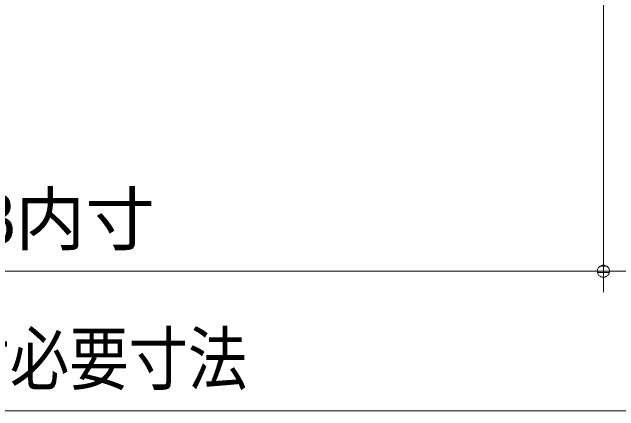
# Model space of a CAD drawing. Units: millimetres on the paper, scale 1:2. Extents: x -305 to 305, y -152 to 152.
# Drawn here: x -217.7 to -188.73, y 33.23 to 52.26 of the extents above; entities that cross this region are included whole.
import ezdxf
from ezdxf.enums import TextEntityAlignment as Align

# ---------------------------------------------------------------- set-up
doc = ezdxf.new("R2010")
doc.units = ezdxf.units.MM
doc.layers.add('0-1_S1', color=7, linetype='Continuous', lineweight=9)
doc.layers.add('0-3_0', color=7, linetype='Continuous', lineweight=9)
doc.styles.add('ＭＳ ゴシック', font='')
doc.styles.get('ＭＳ ゴシック').set_extended_font_data('MS Gothic')

# ---------------------------------------------------------------- blocks, each defined once
blk = doc.blocks.new('_DOTSMALL')
at = {"layer": '0-3_0'}
for p, q in [((0.0746, 0.1), (-0.0746, 0.1)), ((0.1223, -0.0248), (-0.1223, -0.0248))]:
    blk.add_line(p, q, dxfattribs=at)
for points in [[(0.125, 0), (0.124, 0.0157), (0.1211, 0.0311), (0.1162, 0.046), (0.1095, 0.0602), (0.1011, 0.0735), (0.0911, 0.0856), (0.0797, 0.0963), (0.067, 0.1055), (0.0532, 0.1131), (0.0386, 0.1189), (0.0234, 0.1228), (0.0078, 0.1248), (-0.0078, 0.1248), (-0.0234, 0.1228), (-0.0386, 0.1189), (-0.0532, 0.1131), (-0.067, 0.1055), (-0.0797, 0.0963), (-0.0911, 0.0856), (-0.1011, 0.0735), (-0.1095, 0.0602), (-0.1162, 0.046), (-0.1211, 0.0311), (-0.124, 0.0157), (-0.125, 0), (0, 0)], [(-0.125, 0), (-0.124, -0.0157), (-0.1211, -0.0311), (-0.1162, -0.046), (-0.1095, -0.0602), (-0.1011, -0.0735), (-0.0911, -0.0856), (-0.0797, -0.0963), (-0.067, -0.1055), (-0.0532, -0.1131), (-0.0386, -0.1189), (-0.0234, -0.1228), (-0.0078, -0.1248), (0.0078, -0.1248), (0.0234, -0.1228), (0.0386, -0.1189), (0.0532, -0.1131), (0.067, -0.1055), (0.0797, -0.0963), (0.0911, -0.0856), (0.1011, -0.0735), (0.1095, -0.0602), (0.1162, -0.046), (0.1211, -0.0311), (0.124, -0.0157), (0.125, 0), (0, 0)]]:
    blk.add_lwpolyline(points, close=True, dxfattribs=at)

msp = doc.modelspace()

# ---------------------------------------------------------------- linework, layer by layer
at = {"layer": '0-1_S1'}
for p, q in [((-189.464, 53.226), (-189.464, 38.893)), ((-189.464, 51.817), (-189.464, 38.893)), ((-189.464, 39.893), (-242.797, 39.893)), ((-188.297, 39.893), (-189.464, 39.893)), ((-188.297, 33.226), (-244.964, 33.226))]:
    msp.add_line(p, q, dxfattribs=at)

# ---------------------------------------------------------------- block references
at = {"layer": '0-1_S1', "xscale": 2.32, "yscale": 2.32}
msp.add_blockref('_DOTSMALL', (-189.464, 39.893), dxfattribs=at)
msp.add_blockref('_DOTSMALL', (-189.464, 39.893), dxfattribs=at)

# ---------------------------------------------------------------- texts
at = {"layer": '0-1_S1', "style": 'ＭＳ ゴシック'}
msp.add_text('SB内寸', height=2.441, dxfattribs=at).set_placement((-220.855, 40.423), align=Align.BOTTOM_LEFT)
at = {"layer": '0-1_S1', "style": 'ＭＳ ゴシック', "width": 0.85}
msp.add_text('SB据付必要寸法', height=2.444, dxfattribs=at).set_placement((-226.297, 33.756), align=Align.BOTTOM_LEFT)

doc.saveas('drawing.dxf')
